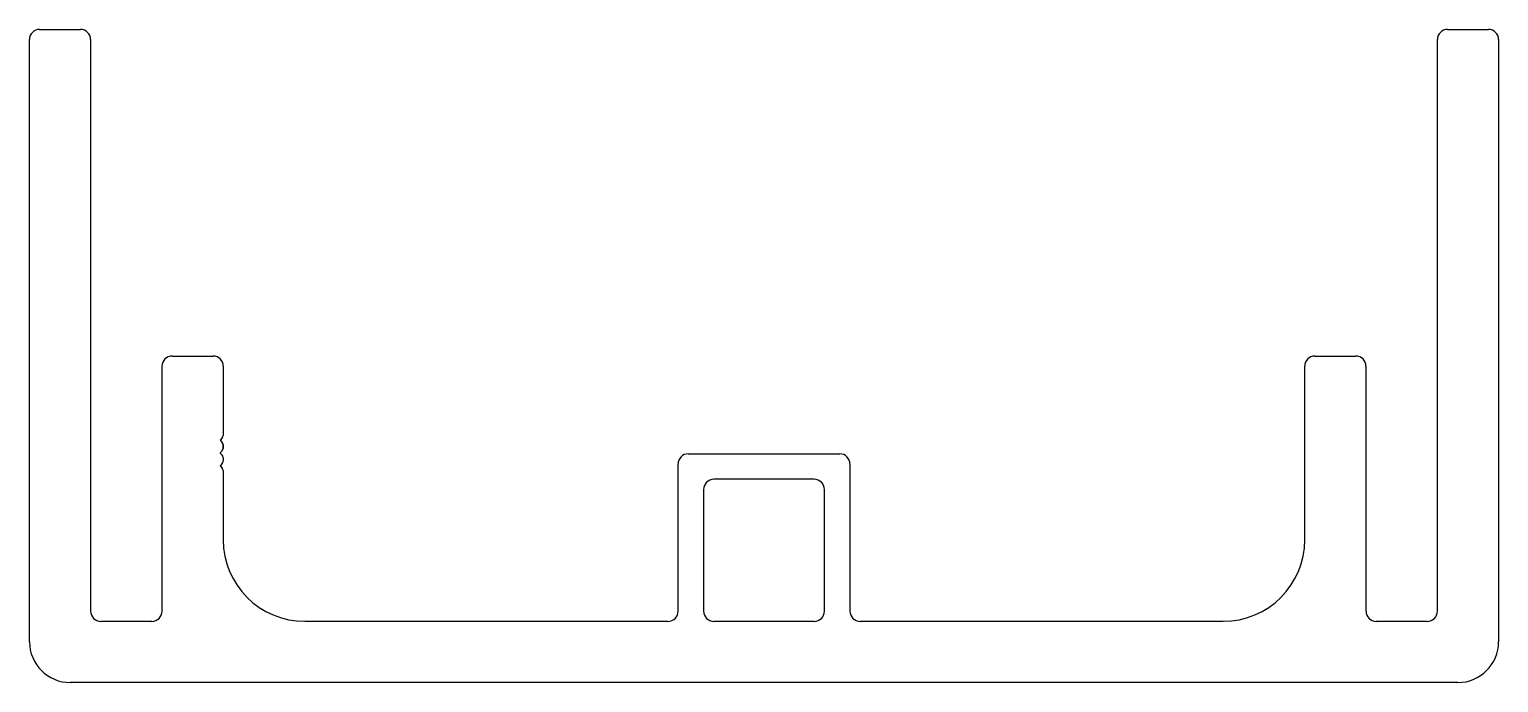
# Model space of a CAD drawing. Extents: x -57 to 57, y 3 to 54.
import ezdxf

# ---------------------------------------------------------------- set-up
doc = ezdxf.new("R2010")
doc.units = 0
doc.layers.get('0').update_dxf_attribs({"linetype": 'CONTINUOUS'})
doc.layers.add('1', color=7, linetype='CONTINUOUS')

msp = doc.modelspace()

# ---------------------------------------------------------------- linework, layer by layer
at = {"color": 7}
for p, q in [((3.94, 18.72), (-3.87, 18.72)), ((-4.67, 17.92), (-4.67, 8.46)), ((4.73, 8.46), (4.73, 17.92)), ((-3.87, 7.67), (3.94, 7.67))]:
    msp.add_line(p, q, dxfattribs=at)
for centre, start, end in [((-3.87, 17.92), 90, 180), ((3.94, 17.92), 360, 90), ((-3.87, 8.46), 180, 270), ((3.94, 8.46), 270, 0)]:
    msp.add_arc(centre, 0.794, start, end, dxfattribs=at)
at = {"layer": '1', "color": 7, "linetype": 'CONTINUOUS'}
for p, q in [((-57.12, 6.08), (-57.12, 52.91)), ((-56.32, 53.7), (-53.15, 53.7)), ((-52.36, 52.91), (-52.36, 8.46)), ((52.42, 8.46), (52.42, 52.91)), ((53.21, 53.7), (56.39, 53.7)), ((57.18, 52.91), (57.18, 6.08)), ((-46.8, 8.46), (-46.8, 27.51)), ((-46.01, 28.3), (-42.83, 28.3)), ((-42.04, 27.51), (-42.04, 22.12)), ((42.1, 14.02), (42.1, 27.51)), ((42.89, 28.3), (46.07, 28.3)), ((46.86, 27.51), (46.86, 8.46)), ((-42.11, 21.94), (-42.28, 21.77)), ((-42.28, 21.76), (-42.11, 21.59)), ((-42.04, 22.12), (-42.04, 22.12)), ((-42.11, 20.94), (-42.28, 20.77)), ((-42.28, 20.76), (-42.11, 20.59)), ((-42.04, 21.41), (-42.04, 21.12)), ((-42.04, 21.12), (-42.04, 21.41)), ((-42.04, 21.41), (-42.04, 21.12)), ((-42.04, 21.12), (-42.04, 21.41)), ((-42.04, 21.41), (-42.04, 21.12)), ((-5.86, 20.7), (5.92, 20.7)), ((-42.11, 19.94), (-42.28, 19.77)), ((-42.28, 19.76), (-42.11, 19.59)), ((-42.04, 20.41), (-42.04, 20.12)), ((-6.65, 8.46), (-6.65, 19.9)), ((6.71, 19.9), (6.71, 8.46)), ((-42.04, 19.41), (-42.04, 14.02)), ((-51.56, 7.67), (-47.59, 7.67)), ((-35.69, 7.67), (-7.44, 7.67)), ((7.51, 7.67), (35.75, 7.67)), ((47.66, 7.67), (51.63, 7.67)), ((54.01, 2.9), (-53.94, 2.9))]:
    msp.add_line(p, q, dxfattribs=at)
for centre, radius, start, end in [((-56.32, 52.91), 0.794, 90, 180), ((-53.15, 52.91), 0.794, 360, 90), ((53.21, 52.91), 0.794, 90, 180), ((56.39, 52.91), 0.794, 360, 90), ((-46.01, 27.51), 0.794, 90, 180), ((-42.83, 27.51), 0.794, 360, 90), ((42.89, 27.51), 0.794, 90, 180), ((46.07, 27.51), 0.794, 360, 90), ((-42.28, 21.76), 0.008, 135, 225), ((-42.29, 22.12), 0.25, 315, 360), ((-42.28, 20.76), 0.008, 135, 225), ((-42.29, 21.41), 0.25, 0, 45), ((-42.29, 21.12), 0.25, 315, 360), ((-42.29, 20.41), 0.25, 360, 45), ((-5.86, 19.9), 0.794, 90, 180), ((5.92, 19.9), 0.794, 0, 90), ((-42.28, 19.76), 0.008, 135, 225), ((-42.29, 20.12), 0.25, 315, 360), ((-42.29, 19.41), 0.25, 0, 45), ((-35.69, 14.02), 6.35, 180, 270), ((35.75, 14.02), 6.35, 270, 360), ((-51.56, 8.46), 0.794, 180, 270), ((-47.59, 8.46), 0.794, 270, 360), ((-7.44, 8.46), 0.794, 270, 0), ((7.51, 8.46), 0.794, 180, 270), ((47.66, 8.46), 0.794, 180, 270), ((51.63, 8.46), 0.794, 270, 360), ((-53.94, 6.08), 3.17, 180, 270), ((54.01, 6.08), 3.17, 270, 0)]:
    msp.add_arc(centre, radius, start, end, dxfattribs=at)

doc.saveas('drawing.dxf')
